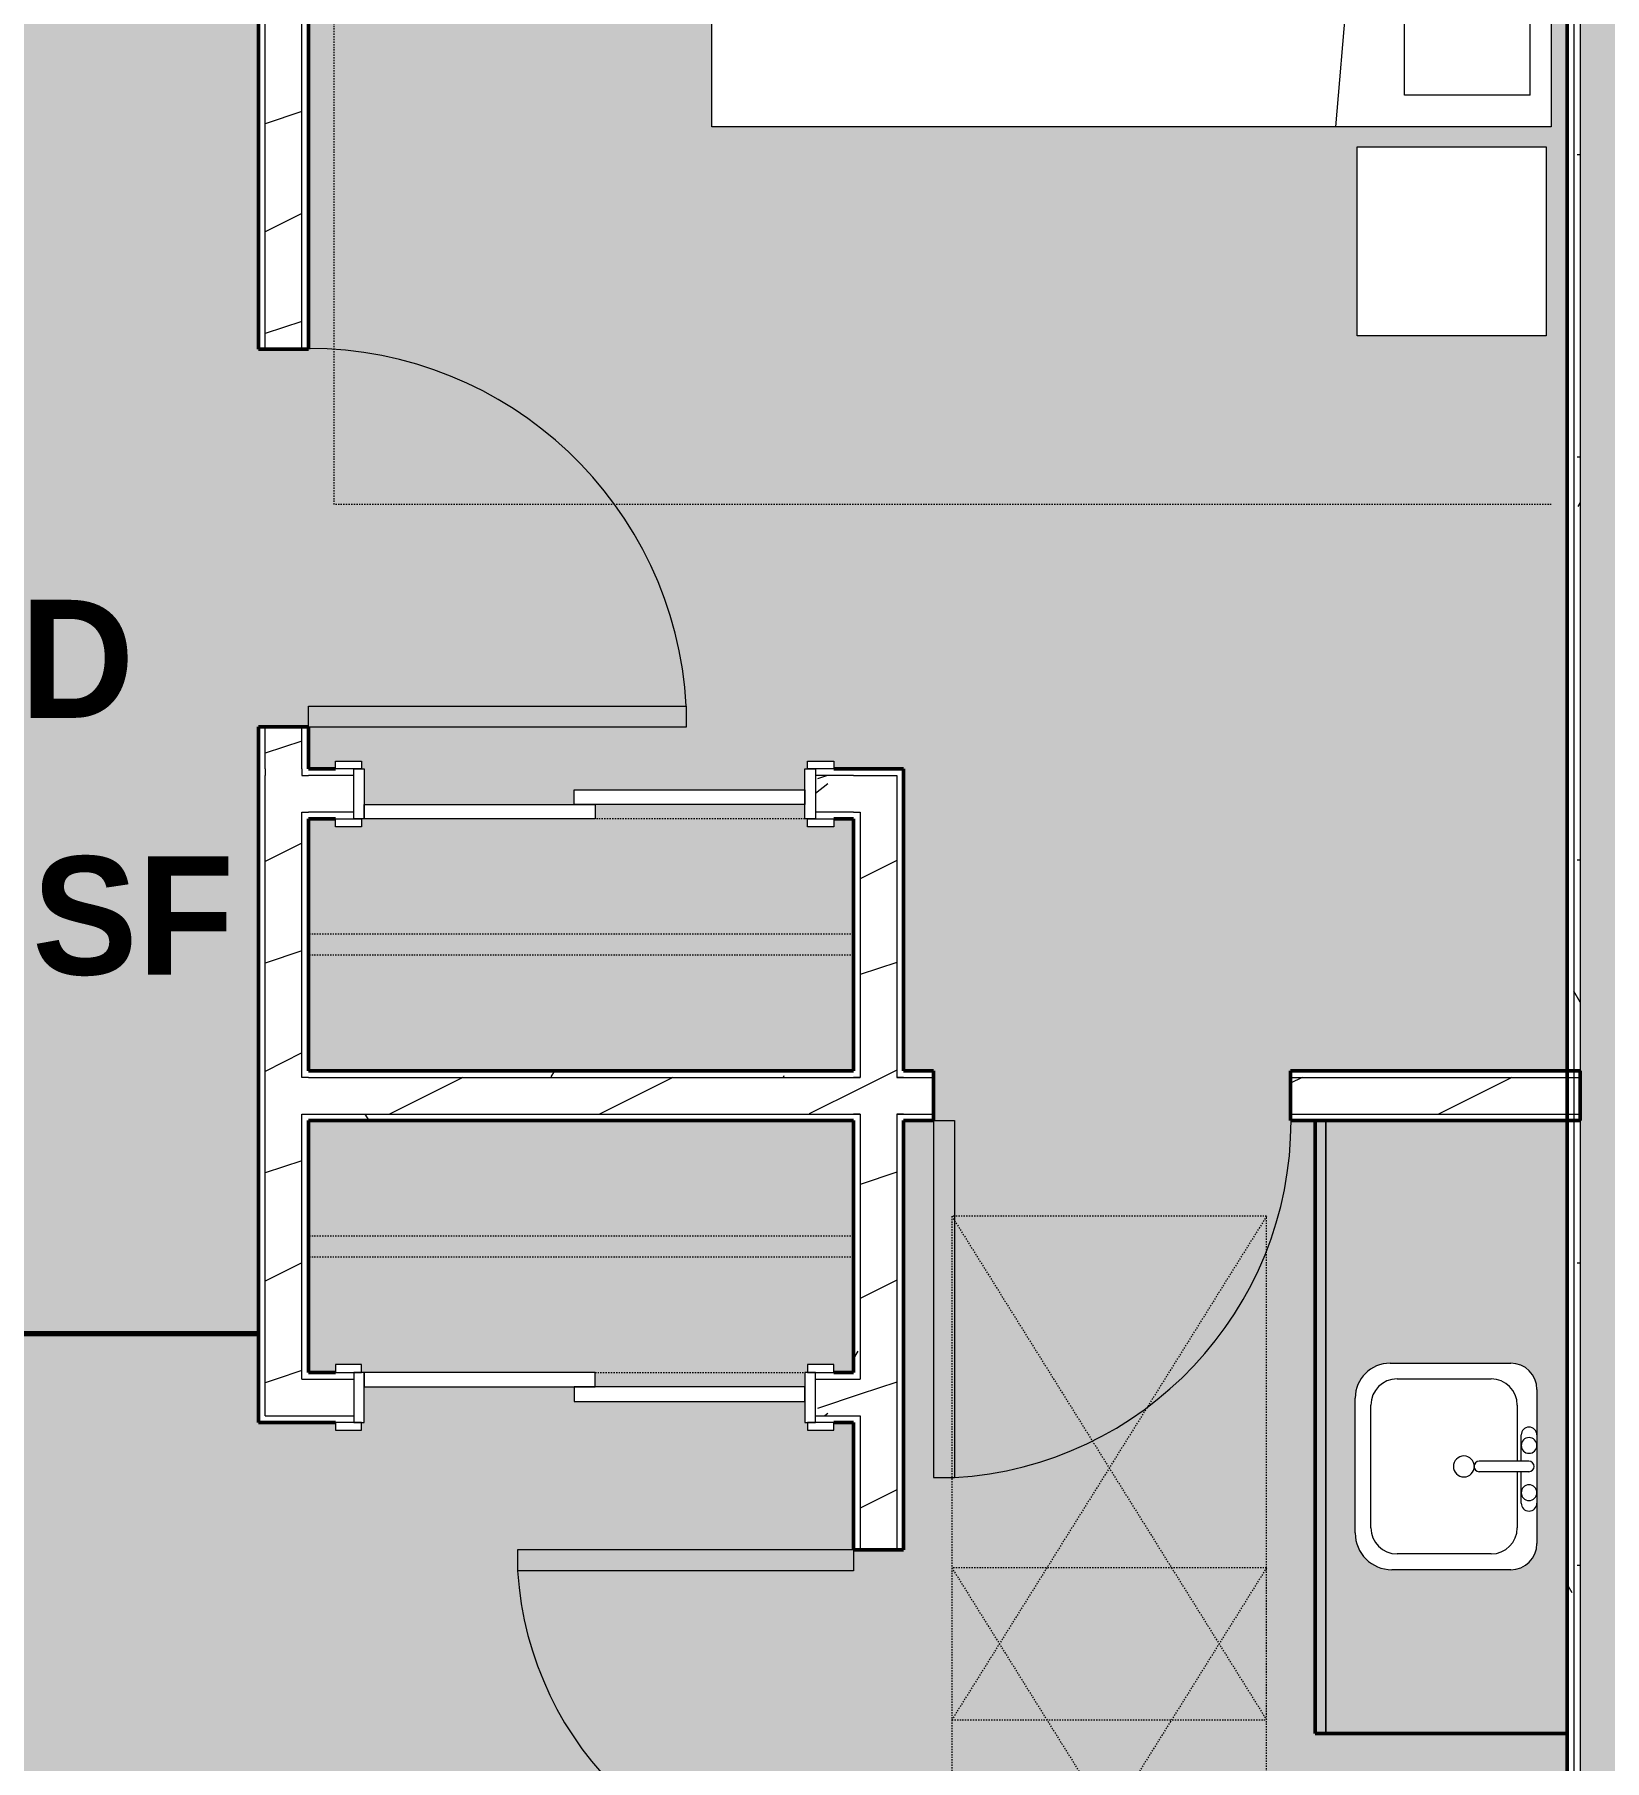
# Model space of a CAD drawing. Header units: inches. Extents: x -4294 to -464, y 9706 to 12475.
# Drawn here: x -3065.4 to -2915.8, y 10522.2 to 10686.7 of the extents above; entities that cross this region are included whole.
import ezdxf

# ---------------------------------------------------------------- set-up
doc = ezdxf.new("R2010")
doc.units = ezdxf.units.IN
doc.header["$MEASUREMENT"] = 0
doc.linetypes.add('Dash', pattern=[0.25, 0.125, -0.125])
for name, color, linetype, lineweight in [('0-1', 7, 'Continuous', 5), ('0-3', 90, 'Continuous', 13), ('A-AREA-2', 170, 'Continuous', 70), ('A-AREA-IDEN', 2, 'Continuous', 9), ('A-AREA-PATT-6', 41, 'Continuous', 9), ('A-DOOR-1', 7, 'Continuous', 9), ('A-DOOR-2', 130, 'Continuous', 20), ('A-DOOR-FRAM-1', 130, 'Continuous', 20), ('A-GENM-HDLN-1', 7, 'Dash', 9), ('A-WALL', 113, 'Continuous', 13), ('A-WALL-3', 250, 'Continuous', 50), ('A-WALL-4', 90, 'Continuous', 13), ('A-WALL-PATT-1', 7, 'Continuous', 9), ('A-WALL-PATT-2', 8, 'Continuous', 9), ('A-WALL-PATT-5', 111, 'Continuous', 9), ('I-FURN-2', 7, 'Continuous', 9), ('I-FURN-HDLN-1', 7, 'Dash', 9), ('I-WALL-2', 2, 'Continuous', 50), ('P-SANR-FIXT-1', 7, 'Continuous', 9), ('Q-CASE-1', 53, 'Continuous', 9), ('Q-CASE-2', 250, 'Continuous', 50), ('Q-CASE-3', 7, 'Continuous', 9), ('Q-CASE-HDLN-1', 7, 'Dash', 9)]:
    doc.layers.add(name, color=color, linetype=linetype, lineweight=lineweight)
doc.styles.add('Century Gothic_B', font='GOTHICB.TTF', dxfattribs={"height": 11.25})
pattern_1 = [(0, (0, 0), (38.4, 9.6), [1.584, -27.216, 1.584, -27.216, -153.6]), (0, (0, 0), (38.4, 9.6), [-57.6, 1.584, -56.016, 1.584, -27.216, -67.2]), (0, (0, 0), (38.4, 9.6), [-144, 1.584, -17.616, 1.584, -46.416]), (120, (14.4, 4.8), (-27.513844, 28.4553755), [1.584, -27.216, 1.584, -27.216, -153.6]), (120, (14.4, 4.8), (-27.513844, 28.4553755), [-57.6, 1.584, -56.016, 1.584, -27.216, -67.2]), (120, (14.4, 4.8), (-27.513844, 28.4553755), [-144, 1.584, -17.616, 1.584, -46.416]), (240, (19.2, 24), (-10.886156, -38.0553755), [1.584, -27.216, 1.584, -27.216, -153.6]), (240, (19.2, 24), (-10.886156, -38.0553755), [-57.6, 1.584, -56.016, 1.584, -27.216, -67.2]), (240, (19.2, 24), (-10.886156, -38.0553755), [-144, 1.584, -17.616, 1.584, -46.416])]
pattern_2 = [(216.87, (7.997, 19.992), (59.9755286, 39.9843071), [9.996, -89.964]), (206.565, (19.992, 13.994), (-19.991807, -19.992219), [22.352, -22.352]), (198.435, (19.992, 3.998), (-39.983821, -19.991955), [12.644, -50.576])]

# ---------------------------------------------------------------- blocks, each defined once
blk = doc.blocks.new('Single-Flush - 32_ x 84_-1372862-FLOOR PLAN - 1ST FLOOR')
at = {"layer": 'A-DOOR-1'}
blk.add_arc((16, 2.37), 32.07, 93.5759, 180, dxfattribs=at)
at = {"layer": 'A-DOOR-2'}
for p, q in [((14, 2.37), (14, 34.38)), ((16, 34.38), (14, 34.38)), ((16, 2.37), (16, 34.38)), ((16, 2.37), (14, 2.37))]:
    blk.add_line(p, q, dxfattribs=at)
blk = doc.blocks.new('Single-Flush - 36_ x 84_-1372839-FLOOR PLAN - 1ST FLOOR')
at = {"layer": 'A-DOOR-1'}
blk.add_arc((18, 2.37), 36.07, 93.1789, 180, dxfattribs=at)
at = {"layer": 'A-DOOR-2'}
for p, q in [((16, 2.37), (16, 38.39)), ((18, 38.39), (16, 38.39)), ((18, 2.37), (18, 38.39)), ((18, 2.37), (16, 2.37))]:
    blk.add_line(p, q, dxfattribs=at)
blk = doc.blocks.new('OD_CW_Closet - OD_CW_Closet-2132164-FLOOR PLAN - 1ST FLOOR')
at = {"layer": 'Q-CASE-HDLN-1'}
for p, q in [((2.61, 24), (0.74, 24)), ((0.74, 24), (0.74, 0)), ((25.36, 24), (5.36, 24)), ((52.67, 24), (50.11, 24)), ((52.67, 0), (52.67, 24)), ((0.74, 13), (52.67, 13)), ((0.74, 11), (52.67, 11)), ((0.74, 0), (52.67, 0))]:
    blk.add_line(p, q, dxfattribs=at)
blk = doc.blocks.new('FOLDING_SLIDING CLOSET - 42_ x 80_-1372841-FLOOR PLAN - 1ST FLOOR')
at = {"layer": 'A-DOOR-1'}
for p, q in [((-23.75, 3.25), (-21.25, 3.25)), ((-23.75, 2.5), (-23.75, 3.25)), ((-21.25, 2.5), (-23.75, 2.5)), ((-21.25, 3.25), (-21.25, 2.5)), ((21.25, 3.25), (23.75, 3.25)), ((21.25, 2.5), (21.25, 3.25)), ((23.75, 2.5), (21.25, 2.5)), ((23.75, 3.25), (23.75, 2.5)), ((-23.75, -2.25), (-21.25, -2.25)), ((-23.75, -3), (-23.75, -2.25)), ((-21.25, -3), (-23.75, -3)), ((-21.25, -2.25), (-21.25, -3)), ((21.25, -2.25), (23.75, -2.25)), ((21.25, -3), (21.25, -2.25)), ((23.75, -3), (21.25, -3)), ((23.75, -2.25), (23.75, -3))]:
    blk.add_line(p, q, dxfattribs=at)
at = {"layer": 'A-DOOR-2'}
for p, q in [((-1, 0.5), (21, 0.5)), ((-1, -0.88), (-1, 0.5)), ((21, 0.5), (21, -0.88)), ((-21, -0.88), (1, -0.88)), ((-21, -2.25), (-21, -0.88)), ((21, -0.88), (-1, -0.88)), ((1, -0.88), (1, -2.25)), ((1, -2.25), (-21, -2.25))]:
    blk.add_line(p, q, dxfattribs=at)
at = {"layer": 'A-DOOR-FRAM-1'}
for p, q in [((-22, 2.5), (-21, 2.5)), ((-22, -2.25), (-22, 2.5)), ((-21, 2.5), (-21, -2.25)), ((21, 2.5), (22, 2.5)), ((21, -2.25), (21, 2.5)), ((22, 2.5), (22, -2.25)), ((-21, -2.25), (-22, -2.25)), ((22, -2.25), (21, -2.25))]:
    blk.add_line(p, q, dxfattribs=at)
blk = doc.blocks.new('OD_CW_Closet - OD_CW_Closet-V54-FLOOR PLAN - 1ST FLOOR')
at = {"layer": 'Q-CASE-HDLN-1'}
for p, q in [((52.67, 24), (0.74, 24)), ((0.74, 24), (0.74, 0)), ((52.67, 0), (52.67, 24)), ((0.74, 13), (52.67, 13)), ((0.74, 11), (52.67, 11)), ((0.74, 0), (2.61, 0)), ((5.36, 0), (25.36, 0)), ((50.11, 0), (52.67, 0))]:
    blk.add_line(p, q, dxfattribs=at)
blk = doc.blocks.new('FOLDING_SLIDING CLOSET - 42_ x 80_-1372832-FLOOR PLAN - 1ST FLOOR')
at = {"layer": 'A-DOOR-1'}
for p, q in [((-21.25, 3), (-23.75, 3)), ((-23.75, 3), (-23.75, 2.25)), ((-23.75, 2.25), (-21.25, 2.25)), ((-21.25, 2.25), (-21.25, 3)), ((23.75, 3), (21.25, 3)), ((21.25, 3), (21.25, 2.25)), ((21.25, 2.25), (23.75, 2.25)), ((23.75, 2.25), (23.75, 3)), ((-21.25, -2.5), (-23.75, -2.5)), ((-23.75, -2.5), (-23.75, -3.25)), ((-23.75, -3.25), (-21.25, -3.25)), ((-21.25, -3.25), (-21.25, -2.5)), ((23.75, -2.5), (21.25, -2.5)), ((21.25, -2.5), (21.25, -3.25)), ((21.25, -3.25), (23.75, -3.25)), ((23.75, -3.25), (23.75, -2.5))]:
    blk.add_line(p, q, dxfattribs=at)
at = {"layer": 'A-DOOR-2'}
for p, q in [((1, 2.25), (-21, 2.25)), ((-21, 2.25), (-21, 0.87)), ((1, 0.87), (1, 2.25)), ((-21, 0.87), (1, 0.87)), ((21, 0.87), (-1, 0.87)), ((-1, 0.87), (-1, -0.5)), ((21, -0.5), (21, 0.87)), ((-1, -0.5), (21, -0.5))]:
    blk.add_line(p, q, dxfattribs=at)
at = {"layer": 'A-DOOR-FRAM-1'}
for p, q in [((-21, 2.25), (-22, 2.25)), ((-22, 2.25), (-22, -2.5)), ((-21, -2.5), (-21, 2.25)), ((21, 2.25), (21, -2.5)), ((22, 2.25), (21, 2.25)), ((22, -2.5), (22, 2.25)), ((-22, -2.5), (-21, -2.5)), ((21, -2.5), (22, -2.5))]:
    blk.add_line(p, q, dxfattribs=at)
blk = doc.blocks.new('Bed-Standard - King 78_ x 80_-V55-FLOOR PLAN - 1ST FLOOR')
at = {"layer": 'I-FURN-2'}
for p, q in [((-28.31, 41.8), (49.69, 41.8)), ((-28.31, -38.2), (-28.31, 41.8)), ((49.69, 41.8), (49.69, -38.2)), ((49.69, -24.2), (-28.31, -17.63)), ((-25.31, -24.2), (46.69, -24.2)), ((-25.31, -36.2), (-25.31, -24.2)), ((46.69, -36.2), (46.69, -24.2)), ((-25.31, -36.2), (46.69, -36.2)), ((49.69, -38.2), (-28.31, -38.2))]:
    blk.add_line(p, q, dxfattribs=at)
at = {"layer": 'I-FURN-HDLN-1'}
for p, q in [((-64.31, 77.8), (73.69, 77.8)), ((-64.31, -38.2), (-64.31, 77.8)), ((73.69, 77.8), (73.69, -38.2))]:
    blk.add_line(p, q, dxfattribs=at)
blk = doc.blocks.new('Table-Night Stand - 18_ x 18_ x 24_-1372838-FLOOR PLAN - 1ST FLOOR')
at = {"layer": 'I-FURN-2'}
for p, q in [((0.15, 0), (18.15, 0)), ((0.15, -18), (0.15, 0)), ((18.15, 0), (18.15, -18)), ((18.15, -18), (0.15, -18))]:
    blk.add_line(p, q, dxfattribs=at)
blk = doc.blocks.new('M_Sink Vanity-Square - 500 x 440mm-1372835-FLOOR PLAN - 1ST FLOOR')
at = {"layer": 'P-SANR-FIXT-1'}
for p, q in [((-5.72, 10.23), (7.14, 10.23)), ((-5.72, 10.23), (7.14, 10.23)), ((-5.22, 8.73), (6.46, 8.73)), ((-9.22, -4.59), (-9.22, 6.73)), ((-9.22, -4.59), (-9.22, 6.73)), ((10.46, 6.91), (10.46, -4.59)), ((10.46, 6.91), (10.46, -4.59)), ((-7.72, -2.72), (-7.72, 6.23)), ((8.96, 6.23), (8.96, -2.72)), ((0.12, -6.33), (0.12, -1.59)), ((1.12, -6.33), (1.12, -1.59)), ((0.12, -5.22), (-5.22, -5.22)), ((-2.88, -5.59), (0.12, -5.59)), ((6.46, -5.22), (1.12, -5.22)), ((1.12, -5.59), (3.62, -5.59)), ((7.96, -7.09), (-6.72, -7.09)), ((7.96, -7.09), (-6.72, -7.09)), ((3.62, -7.09), (-2.88, -7.09))]:
    blk.add_line(p, q, dxfattribs=at)
for centre, radius, start, end in [((-5.72, 6.73), 3.5, 90, 180), ((-5.72, 6.73), 3.5, 90, 180), ((7.14, 6.91), 3.32, 0, 90), ((7.14, 6.91), 3.32, 360, 90), ((-5.22, 6.23), 2.5, 90, 180), ((6.46, 6.23), 2.5, 360, 90), ((0.62, -0.13), 1, 360, 180), ((0.62, -0.13), 1, 180, 0), ((0.62, -1.59), 0.5, 360, 180), ((-5.22, -2.72), 2.5, 180, 270), ((6.46, -2.72), 2.5, 270, 360), ((-6.72, -4.59), 2.5, 180, 270), ((-6.72, -4.59), 2.5, 180, 270), ((7.96, -4.59), 2.5, 270, 0), ((7.96, -4.59), 2.5, 270, 0), ((-2.88, -6.34), 0.75, 90, 270), ((-1.88, -6.34), 0.75, 360, 180), ((-1.88, -6.34), 0.75, 180, 0), ((0.62, -6.33), 0.5, 180, 0), ((2.62, -6.34), 0.75, 0, 180), ((2.62, -6.34), 0.75, 180, 0), ((3.62, -6.34), 0.75, 270, 90)]:
    blk.add_arc(centre, radius, start, end, dxfattribs=at)
blk = doc.blocks.new('OD_CW_Base Cabinet - OD_CW_Base Cabinet-V81-FLOOR PLAN - 1ST FLOOR')
at = {"layer": 'Q-CASE-1'}
h = blk.add_hatch(color=256, dxfattribs=at)
h.paths.add_polyline_path([(59.14, 17.28), (59.14, 24), (0.74, 24), (0.74, 1), (59.14, 1)], flags=0)
h.paths.add_polyline_path([(43.53, 7.3), (43.41, 6.4), (43.06, 5.55), (42.51, 4.83), (41.78, 4.27), (40.94, 3.92), (40.03, 3.8), (27.17, 3.8), (26.31, 3.92), (25.51, 4.25), (24.82, 4.77), (24.29, 5.46), (23.96, 6.26), (23.85, 7.12), (23.85, 18.63), (23.93, 19.27), (24.18, 19.88), (24.58, 20.39), (25.1, 20.79), (25.7, 21.04), (26.35, 21.13), (41.03, 21.13), (41.68, 21.04), (42.28, 20.79), (42.8, 20.39), (43.2, 19.88), (43.45, 19.27), (43.53, 18.63)], flags=0)
blk.add_hatch(color=256, dxfattribs=at).paths.add_polyline_path([(59.14, 0), (59.14, 1), (0.74, 1), (0.74, 0), (47.37, 0)], flags=0)
at = {"layer": 'Q-CASE-2'}
for p, q in [((59.14, 0), (59.14, 24)), ((0.74, 0), (59.14, 0))]:
    blk.add_line(p, q, dxfattribs=at)
at = {"layer": 'Q-CASE-3'}
for p, q in [((59.14, 24), (59.14, 1)), ((0.74, 1), (59.14, 1)), ((59.14, 1), (0.74, 1)), ((59.14, 0), (0.74, 0)), ((59.14, 1), (59.14, 0))]:
    blk.add_line(p, q, dxfattribs=at)
blk = doc.blocks.new('ADA Clearances - 30_x48_-V73-FLOOR PLAN - 1ST FLOOR')
at = {"layer": 'A-GENM-HDLN-1'}
for p, q in [((15, -24), (-15, 24)), ((-15, -24), (15, 24)), ((15, 24), (-15, 24)), ((-15, 24), (-15, 14.12)), ((15, -24), (15, 24)), ((-15, 5.48), (-15, -24)), ((-15, -24), (15, -24))]:
    blk.add_line(p, q, dxfattribs=at)
blk = doc.blocks.new('ADA Clearances - 30_x48_-V32-FLOOR PLAN - 1ST FLOOR')
at = {"layer": 'A-GENM-HDLN-1'}
for p, q in [((15, -24), (-15, 24)), ((-15, -24), (15, 24)), ((15, 24), (-15, 24)), ((-15, 24), (-15, -24)), ((15, -24), (15, 24)), ((-15, -24), (15, -24))]:
    blk.add_line(p, q, dxfattribs=at)
blk = doc.blocks.new('Single-Flush - 34_ x 84_-1372840-FLOOR PLAN - 1ST FLOOR')
at = {"layer": 'A-DOOR-1'}
blk.add_arc((17, 2.37), 34.07, 93.3657, 180, dxfattribs=at)
at = {"layer": 'A-DOOR-2'}
for p, q in [((15, 2.37), (15, 36.38)), ((17, 36.38), (15, 36.38)), ((17, 2.37), (17, 36.38)), ((17, 2.37), (15, 2.37))]:
    blk.add_line(p, q, dxfattribs=at)
blk = doc.blocks.new('CTR - 1st Phase - Unit Layouts_rvt-1-FLOOR PLAN - 1ST FLOOR')
at = {"layer": 'A-WALL-PATT-1'}
h = blk.add_hatch(dxfattribs=at)
h.set_pattern_fill('FP_3', color=256, style=0, pattern_type=2)
h.set_pattern_definition(pattern_1)
h.paths.add_polyline_path([(-3043.4, 10616.69), (-3043.4, 10620.69), (-3044.02, 10620.69), (-3044.02, 10616.69)], flags=0)
h.paths.add_polyline_path([(-3044.02, 10656.69), (-3043.4, 10656.69), (-3043.4, 10812.89), (-3044.02, 10812.89), (-3044.02, 10702.63)], flags=0)
h = blk.add_hatch(dxfattribs=at)
h.set_pattern_fill('FP_3', color=256, style=0, pattern_type=2)
h.set_pattern_definition(pattern_1)
h.paths.add_polyline_path([(-3039.27, 10616.69), (-3039.27, 10620.69), (-3039.9, 10620.69), (-3039.9, 10616.69)], flags=0)
h.paths.add_polyline_path([(-3039.9, 10656.69), (-3039.27, 10656.69), (-3039.27, 10812.89), (-3039.9, 10812.89), (-3039.9, 10702.63)], flags=0)
h = blk.add_hatch(dxfattribs=at)
h.set_pattern_fill('FP_3', color=256, style=0, pattern_type=2)
h.set_pattern_definition(pattern_1)
h.paths.add_polyline_path([(-2982.58, 10455.44), (-2982.58, 10510.29), (-2983.21, 10510.29), (-2983.21, 10455.44), (-2982.6, 10455.44)], flags=0)
h.paths.add_polyline_path([(-2983.21, 10542.29), (-2982.58, 10542.29), (-2982.58, 10583.81), (-2983.21, 10583.81), (-2983.21, 10555.06)], flags=0)
h.paths.add_polyline_path([(-2983.21, 10587.31), (-2982.58, 10587.31), (-2982.58, 10616.69), (-2983.21, 10616.69), (-2983.21, 10598.84)], flags=0)
h = blk.add_hatch(dxfattribs=at)
h.set_pattern_fill('FP_3', color=256, style=0, pattern_type=2)
h.set_pattern_definition(pattern_1)
h.paths.add_polyline_path([(-2986.75, 10455.44), (-2986.71, 10455.44), (-2986.71, 10485.54), (-2987.33, 10485.54), (-2987.33, 10455.44)], flags=0)
h.paths.add_polyline_path([(-2986.71, 10489.04), (-2986.71, 10510.29), (-2987.33, 10510.29), (-2987.33, 10489.04)], flags=0)
h.paths.add_polyline_path([(-2987.33, 10542.29), (-2986.71, 10542.29), (-2986.71, 10555.06), (-2987.33, 10555.06), (-2987.33, 10554.44)], flags=0)
h.paths.add_polyline_path([(-2986.71, 10558.56), (-2986.71, 10583.81), (-2987.33, 10583.81), (-2987.33, 10558.56)], flags=0)
h.paths.add_polyline_path([(-2986.71, 10587.31), (-2986.71, 10612.56), (-2987.33, 10612.56), (-2987.33, 10587.31)], flags=0)
h = blk.add_hatch(dxfattribs=at)
h.set_pattern_fill('FP_3', color=256, style=0, pattern_type=2)
h.set_pattern_definition(pattern_1)
h.paths.add_polyline_path([(-3008.74, 10587.31), (-2987.33, 10587.31), (-2987.33, 10587.94), (-3039.27, 10587.94), (-3039.27, 10587.31), (-3011.96, 10587.31)], flags=0)
h.paths.add_polyline_path([(-2919.32, 10587.31), (-2919.32, 10587.94), (-2945.7, 10587.94), (-2945.7, 10587.31), (-2942.32, 10587.31)], flags=0)
h.paths.add_polyline_path([(-2979.7, 10587.31), (-2979.7, 10587.94), (-2982.58, 10587.94), (-2982.58, 10587.31), (-2981.18, 10587.31)], flags=0)
h = blk.add_hatch(dxfattribs=at)
h.set_pattern_fill('FP_3', color=256, style=0, pattern_type=2)
h.set_pattern_definition(pattern_1)
h.paths.add_polyline_path([(-2945.7, 10583.19), (-2919.32, 10583.19), (-2919.32, 10583.81), (-2945.7, 10583.81)], flags=0)
h.paths.add_polyline_path([(-2987.33, 10583.19), (-2987.33, 10583.81), (-3039.27, 10583.81), (-3039.27, 10583.19), (-3008.74, 10583.19)], flags=0)
h.paths.add_polyline_path([(-2982.58, 10583.19), (-2979.7, 10583.19), (-2979.7, 10583.81), (-2982.58, 10583.81)], flags=0)
at = {"layer": 'A-WALL-PATT-2'}
h = blk.add_hatch(dxfattribs=at)
h.set_pattern_fill('FP_7', color=256, style=0, pattern_type=2)
h.set_pattern_definition(pattern_2)
h.paths.add_polyline_path([(-3039.9, 10616.06), (-3039.9, 10620.69), (-3043.4, 10620.69), (-3043.4, 10616.06), (-3039.99, 10616.06)], flags=0)
h.paths.add_polyline_path([(-3043.4, 10656.69), (-3039.9, 10656.69), (-3039.9, 10812.89), (-3043.4, 10812.89), (-3043.4, 10702.63)], flags=0)
h = blk.add_hatch(dxfattribs=at)
h.set_pattern_fill('FP_7', color=256, style=0, pattern_type=2)
h.set_pattern_definition(pattern_2)
h.paths.add_polyline_path([(-3039.91, 10558.56), (-3039.9, 10558.56), (-3039.9, 10616.06), (-3043.4, 10616.06), (-3043.4, 10558.56)], flags=0)
h = blk.add_hatch(dxfattribs=at)
h.set_pattern_fill('FP_7', color=256, style=0, pattern_type=2)
h.set_pattern_definition(pattern_2)
h.paths.add_polyline_path([(-3039.27, 10612.56), (-3034.96, 10612.56), (-3034.96, 10616.06), (-3039.9, 10616.06), (-3039.9, 10612.56)], flags=0)
h.paths.add_polyline_path([(-2986.71, 10612.56), (-2986.71, 10616.06), (-2990.96, 10616.06), (-2990.96, 10612.56), (-2987.33, 10612.56)], flags=0)
h = blk.add_hatch(dxfattribs=at)
h.set_pattern_fill('FP_7', color=256, style=0, pattern_type=2)
h.set_pattern_definition(pattern_2)
h.paths.add_polyline_path([(-2986.71, 10454.19), (-2983.21, 10454.19), (-2983.21, 10510.29), (-2986.71, 10510.29), (-2986.71, 10463.19)], flags=0)
h.paths.add_polyline_path([(-2983.21, 10542.29), (-2983.21, 10616.06), (-2986.71, 10616.06), (-2986.71, 10542.29)], flags=0)
h = blk.add_hatch(dxfattribs=at)
h.set_pattern_fill('FP_7', color=256, style=0, pattern_type=2)
h.set_pattern_definition(pattern_2)
h.paths.add_polyline_path([(-3039.9, 10583.81), (-2986.71, 10583.82), (-2986.71, 10587.31), (-3039.9, 10587.31)], flags=0)
h.paths.add_polyline_path([(-2919.32, 10583.81), (-2919.32, 10587.31), (-2945.7, 10587.31), (-2945.7, 10583.81), (-2942.32, 10583.81)], flags=0)
h.paths.add_polyline_path([(-2981.18, 10583.81), (-2979.7, 10583.81), (-2979.7, 10587.31), (-2983.21, 10587.31), (-2983.21, 10583.81), (-2982.49, 10583.81)], flags=0)
h = blk.add_hatch(dxfattribs=at)
h.set_pattern_fill('FP_7', color=256, style=0, pattern_type=2)
h.set_pattern_definition(pattern_2)
h.paths.add_polyline_path([(-3039.9, 10555.06), (-3034.96, 10555.06), (-3034.96, 10558.56), (-3043.4, 10558.56), (-3043.4, 10555.06)], flags=0)
h.paths.add_polyline_path([(-2990.96, 10555.06), (-2986.71, 10555.06), (-2986.71, 10558.56), (-2990.96, 10558.56)], flags=0)
at = {"layer": 'A-AREA-2'}
blk.add_line((-3091.65, 10562.91), (-3044.02, 10562.91), dxfattribs=at)
at = {"layer": 'A-WALL-3'}
for p, q in [((-3044.02, 10812.89), (-3044.02, 10656.69)), ((-3039.27, 10656.69), (-3039.27, 10812.89)), ((-3044.02, 10656.69), (-3039.27, 10656.69)), ((-3044.02, 10620.69), (-3044.02, 10616.69)), ((-3039.27, 10620.69), (-3044.02, 10620.69)), ((-3039.27, 10616.69), (-3039.27, 10620.69)), ((-3044.02, 10616.69), (-3044.02, 10559.19)), ((-3036.71, 10616.69), (-3039.27, 10616.69)), ((-2987.33, 10616.69), (-2989.21, 10616.69)), ((-2983.21, 10616.69), (-2987.33, 10616.69)), ((-2982.58, 10616.69), (-2983.21, 10616.69)), ((-2982.58, 10587.94), (-2982.58, 10616.69)), ((-3039.27, 10587.94), (-3039.27, 10611.94)), ((-3039.27, 10611.94), (-3036.71, 10611.94)), ((-2989.21, 10611.94), (-2987.33, 10611.94)), ((-2987.33, 10611.94), (-2987.33, 10587.94)), ((-2987.33, 10587.94), (-3039.27, 10587.94)), ((-2979.7, 10587.94), (-2982.58, 10587.94)), ((-2979.7, 10583.19), (-2979.7, 10587.94)), ((-2918.07, 10587.94), (-2945.7, 10587.94)), ((-2945.7, 10587.94), (-2945.7, 10583.19)), ((-2918.07, 10583.19), (-2918.07, 10587.94)), ((-3039.27, 10559.19), (-3039.27, 10583.19)), ((-3039.27, 10583.19), (-2987.33, 10583.19)), ((-2987.33, 10583.19), (-2987.33, 10559.19)), ((-2982.58, 10542.29), (-2982.58, 10583.19)), ((-2982.58, 10583.19), (-2979.7, 10583.19)), ((-2945.7, 10583.19), (-2918.07, 10583.19)), ((-3044.02, 10559.19), (-3044.02, 10555.06)), ((-3036.71, 10559.19), (-3039.27, 10559.19)), ((-2987.33, 10559.19), (-2989.21, 10559.19)), ((-3044.02, 10555.06), (-3044.02, 10554.44)), ((-3044.02, 10554.44), (-3036.71, 10554.44)), ((-2989.21, 10554.44), (-2987.33, 10554.44)), ((-2987.33, 10554.44), (-2987.33, 10542.29)), ((-2987.33, 10542.29), (-2982.58, 10542.29))]:
    blk.add_line(p, q, dxfattribs=at)
at = {"layer": 'A-WALL-4'}
for p, q in [((-3043.4, 10656.69), (-3043.4, 10812.89)), ((-3039.9, 10656.69), (-3039.9, 10812.89)), ((-3043.4, 10616.69), (-3043.4, 10620.69)), ((-3039.9, 10616.69), (-3039.9, 10620.69)), ((-3043.4, 10616.69), (-3043.4, 10616.06)), ((-3039.9, 10616.69), (-3039.9, 10616.06)), ((-3043.4, 10559.19), (-3043.4, 10616.06)), ((-3039.9, 10616.06), (-3039.27, 10616.06)), ((-3034.96, 10616.06), (-3039.27, 10616.06)), ((-2987.33, 10616.06), (-2990.96, 10616.06)), ((-2987.33, 10616.06), (-2986.71, 10616.06)), ((-2986.71, 10616.06), (-2983.21, 10616.06)), ((-2983.21, 10616.06), (-2983.21, 10587.31)), ((-3039.9, 10587.31), (-3039.9, 10612.56)), ((-3039.9, 10612.56), (-3039.27, 10612.56)), ((-3034.96, 10612.56), (-3039.27, 10612.56)), ((-2987.33, 10612.56), (-2990.96, 10612.56)), ((-2987.33, 10612.56), (-2986.71, 10612.56)), ((-2986.71, 10612.56), (-2986.71, 10587.31)), ((-3039.27, 10587.31), (-3039.9, 10587.31)), ((-3039.27, 10587.31), (-2987.33, 10587.31)), ((-2987.33, 10587.31), (-2986.71, 10587.31)), ((-2986.71, 10587.31), (-2987.33, 10587.31)), ((-2983.21, 10587.31), (-2982.58, 10587.31)), ((-2982.58, 10587.31), (-2983.21, 10587.31)), ((-2982.58, 10587.31), (-2979.7, 10587.31)), ((-2945.7, 10587.31), (-2918.07, 10587.31)), ((-3039.9, 10559.19), (-3039.9, 10583.81)), ((-3039.9, 10583.81), (-3039.27, 10583.81)), ((-3039.27, 10583.81), (-2987.33, 10583.81)), ((-2986.71, 10583.81), (-2987.33, 10583.81)), ((-2987.33, 10583.81), (-2986.71, 10583.81)), ((-2986.71, 10583.81), (-2986.71, 10558.56)), ((-2983.21, 10583.81), (-2983.21, 10542.29)), ((-2982.58, 10583.81), (-2983.21, 10583.81)), ((-2983.21, 10583.81), (-2982.58, 10583.81)), ((-2982.58, 10583.81), (-2979.7, 10583.81)), ((-2945.7, 10583.81), (-2918.07, 10583.81)), ((-3043.4, 10558.56), (-3043.4, 10559.19)), ((-3043.4, 10555.06), (-3043.4, 10558.56)), ((-3039.9, 10558.56), (-3039.9, 10559.19)), ((-3039.9, 10558.56), (-3034.96, 10558.56)), ((-2990.96, 10558.56), (-2987.33, 10558.56)), ((-2987.33, 10558.56), (-2986.71, 10558.56)), ((-3043.4, 10555.06), (-3034.96, 10555.06)), ((-2990.96, 10555.06), (-2987.33, 10555.06)), ((-2987.33, 10555.06), (-2986.71, 10555.06)), ((-2986.71, 10555.06), (-2986.71, 10542.29))]:
    blk.add_line(p, q, dxfattribs=at)
at = {"layer": '0-3'}
for name, p, rotation in [('Bed-Standard - King 78_ x 80_-V55-FLOOR PLAN - 1ST FLOOR', (-2959.03, 10706.19), 90.0000000000299), ('Table-Night Stand - 18_ x 18_ x 24_-1372838-FLOOR PLAN - 1ST FLOOR', (-2939.32, 10657.8), 90.0000000000299), ('Single-Flush - 36_ x 84_-1372839-FLOOR PLAN - 1ST FLOOR', (-3041.65, 10638.69), 270.0000000000024), ('OD_CW_Closet - OD_CW_Closet-V54-FLOOR PLAN - 1ST FLOOR', (-2986.6, 10611.94), 180), ('OD_CW_Closet - OD_CW_Closet-2132164-FLOOR PLAN - 1ST FLOOR', (-2986.6, 10583.19), 180), ('Single-Flush - 34_ x 84_-1372840-FLOOR PLAN - 1ST FLOOR', (-2962.7, 10585.56), 180), ('OD_CW_Base Cabinet - OD_CW_Base Cabinet-V81-FLOOR PLAN - 1ST FLOOR', (-2943.32, 10583.93), 269.9999999999665), ('ADA Clearances - 30_x48_-V32-FLOOR PLAN - 1ST FLOOR', (-2962.96, 10550.09), 180), ('M_Sink Vanity-Square - 500 x 440mm-1372835-FLOOR PLAN - 1ST FLOOR', (-2929.29, 10549.62), 89.99999999996776), ('Single-Flush - 32_ x 84_-1372862-FLOOR PLAN - 1ST FLOOR', (-2984.96, 10526.29), 89.99999999999994), ('ADA Clearances - 30_x48_-V73-FLOOR PLAN - 1ST FLOOR', (-2962.96, 10516.59), 180)]:
    blk.add_blockref(name, p, dxfattribs=dict(at, rotation=rotation))
for name, p in [('FOLDING_SLIDING CLOSET - 42_ x 80_-1372841-FLOOR PLAN - 1ST FLOOR', (-3012.96, 10614.19)), ('FOLDING_SLIDING CLOSET - 42_ x 80_-1372832-FLOOR PLAN - 1ST FLOOR', (-3012.96, 10556.94))]:
    blk.add_blockref(name, p, dxfattribs=at)

msp = doc.modelspace()

# ---------------------------------------------------------------- hatches: boundary and pattern name
at = {"layer": 'A-AREA-PATT-6'}
h = msp.add_hatch(color=256, dxfattribs=at)
h.paths.add_polyline_path([(-3027.9237, 10476.3894), (-3029.6737, 10476.3894), (-3029.6737, 10512.3894), (-3027.9237, 10512.3894), (-3027.9237, 10485.825)], flags=0)
h.paths.add_polyline_path([(-2926.0481, 10455.4394), (-2919.3237, 10455.4394), (-2919.3237, 10486.0394), (-2921.4596, 10486.0394), (-2921.4596, 10490.7894), (-2919.3237, 10490.7894), (-2919.3237, 10496.8132), (-2927.05, 10496.8132), (-2928.0144, 10496.9401), (-2928.9131, 10497.3124), (-2929.6848, 10497.9046), (-2930.277, 10498.6763), (-2930.6492, 10499.575), (-2930.7762, 10500.6157), (-2930.7762, 10501.9277), (-2933.8, 10501.58), (-2934.8, 10500.3883), (-2935.8, 10499.8215), (-2937.3095, 10499.4637), (-2937.8038, 10499.3766), (-2938.8, 10499.2894), (-2940.7923, 10499.4637), (-2942.8, 10500.0016), (-2944.8, 10500.7296), (-2946.8, 10501.6622), (-2948.8, 10503.0496), (-2949.8, 10504.0496), (-2950.3, 10504.9157), (-2950.8, 10506.2894), (-2950.8, 10507.2894), (-2950.3, 10508.6631), (-2949.8, 10509.5292), (-2948.8, 10510.5292), (-2946.6237, 10511.9988), (-2944.2096, 10513.0641), (-2942.8, 10513.5771), (-2940.7923, 10514.1151), (-2938.8, 10514.2894), (-2937.3095, 10514.1151), (-2936.8, 10514.0252), (-2935.8, 10513.7573), (-2934.8, 10513.1905), (-2933.8, 10511.9988), (-2930.7762, 10511.6511), (-2930.7762, 10513.0394), (-2930.6492, 10514.0038), (-2930.277, 10514.9025), (-2929.5191, 10515.8014), (-2928.9131, 10516.2664), (-2928.0144, 10516.6386), (-2927.05, 10516.7656), (-2919.3237, 10516.7656), (-2919.3237, 10524.7894), (-2943.3237, 10524.7894), (-2943.3237, 10583.1894), (-2945.6987, 10583.1894), (-2945.6987, 10587.9394), (-2919.3237, 10587.9394), (-2919.3237, 10812.8644), (-2981.9262, 10812.8644), (-2981.9262, 10780.5894), (-2987.9737, 10780.5894), (-2987.9737, 10785.3394), (-2986.6762, 10785.3394), (-2986.6762, 10812.8644), (-3039.2705, 10812.8644), (-3039.2705, 10656.6894), (-3044.0205, 10656.6894), (-3044.0205, 10812.8644), (-3201.3237, 10812.8644), (-3201.3237, 10726.6113), (-3185.1987, 10726.6113), (-3185.1987, 10708.6113), (-3189.1987, 10708.6113), (-3189.1987, 10672.6113), (-3185.1987, 10672.6113), (-3185.1987, 10654.6113), (-3201.3237, 10654.6113), (-3201.3237, 10562.9144), (-3190.627, 10562.9144), (-3190.627, 10573.3622), (-3174.127, 10573.3622), (-3174.127, 10562.9144), (-3162.627, 10562.9144), (-3162.627, 10573.3622), (-3146.127, 10573.3622), (-3146.127, 10562.9144), (-3134.627, 10562.9144), (-3134.627, 10573.3622), (-3118.127, 10573.3622), (-3118.127, 10562.9144), (-3091.6455, 10562.9144), (-3091.6455, 10526.9144), (-3104.1987, 10526.9144), (-3104.1987, 10524.6302), (-3104.3956, 10524.4333), (-3105.2917, 10524.4333), (-3105.2917, 10524.1833), (-3109.0563, 10524.1833), (-3109.0563, 10523.9333), (-3110.9577, 10523.9333), (-3110.9577, 10524.1833), (-3120.3488, 10524.1833), (-3120.3488, 10523.9333), (-3120.9393, 10523.9333), (-3120.9393, 10524.1833), (-3121.5299, 10524.1833), (-3121.5299, 10523.9333), (-3122.1204, 10523.9333), (-3122.1204, 10524.1833), (-3122.711, 10524.1833), (-3122.711, 10523.9333), (-3123.3015, 10523.9333), (-3123.3015, 10524.1833), (-3123.8921, 10524.1833), (-3123.8921, 10523.9333), (-3124.4826, 10523.9333), (-3124.4826, 10524.1833), (-3127.1058, 10524.1833), (-3127.1269, 10524.4333), (-3128.0551, 10524.4554), (-3128.1411, 10524.491), (-3128.1987, 10524.6302), (-3128.1987, 10526.9144), (-3201.3237, 10526.9144), (-3201.3237, 10478.9144), (-3127.8737, 10478.9144), (-3127.8737, 10487.2644), (-3092.1237, 10487.2644), (-3092.1237, 10476.3894), (-3063.9237, 10476.3894), (-3063.8703, 10474.4519), (-3063.2987, 10474.4519), (-3063.2987, 10473.3894), (-3028.5487, 10473.3894), (-3028.5487, 10474.4519), (-3027.9237, 10474.4519), (-3027.9237, 10476.3894), (-3023.0415, 10476.3894), (-3023.0415, 10489.6644), (-3017.7915, 10489.6644), (-3017.7915, 10484.9144), (-3018.2915, 10484.9144), (-3018.2915, 10455.4394), (-2987.3346, 10455.4394), (-2987.389, 10484.9144), (-2987.7915, 10484.9144), (-2987.7915, 10489.6644), (-2987.3346, 10489.6644), (-2987.3346, 10510.2894), (-2982.5846, 10510.2894), (-2982.5846, 10455.4394), (-2946.5846, 10455.4394), (-2946.5846, 10490.7894), (-2941.4596, 10490.7894), (-2941.4596, 10486.0394), (-2941.8346, 10486.0394), (-2941.8346, 10455.4394), (-2931.4455, 10455.4394)], flags=0)
h.paths.add_polyline_path([(-3118.9992, 10455.4394), (-3092.1237, 10455.4394), (-3092.1237, 10457.2644), (-3127.8737, 10457.2644), (-3127.8737, 10455.4394)], flags=0)
h.paths.add_polyline_path([(-3005.107, 10456.6893), (-3014.0737, 10456.6893), (-3014.0737, 10482.6893), (-2989.0737, 10482.6893), (-2989.0737, 10456.6893)], flags=0)
h.paths.add_polyline_path([(-2987.3346, 10542.2894), (-2987.3346, 10554.4394), (-2989.2096, 10554.4394), (-2989.2096, 10553.6894), (-2991.7096, 10553.6894), (-2991.7096, 10554.4394), (-2991.9596, 10554.4394), (-2991.9596, 10556.4394), (-3013.9596, 10556.4394), (-3013.9596, 10557.8144), (-3033.9596, 10557.8144), (-3033.9596, 10554.4394), (-3034.2096, 10554.4394), (-3034.2096, 10553.6894), (-3036.7096, 10553.6894), (-3036.7096, 10554.4394), (-3044.0205, 10554.4394), (-3044.0205, 10620.6894), (-3039.2705, 10620.6894), (-3039.2705, 10616.6894), (-3036.7096, 10616.6894), (-3036.7096, 10617.4394), (-3034.2096, 10617.4394), (-3034.2096, 10616.6894), (-3033.9596, 10616.6894), (-3033.9596, 10613.3144), (-3013.9596, 10613.3144), (-3013.9596, 10614.6894), (-2991.9596, 10614.6894), (-2991.9596, 10616.6894), (-2991.7096, 10616.6894), (-2991.7096, 10617.4394), (-2989.2096, 10617.4394), (-2989.2096, 10616.6894), (-2982.5846, 10616.6894), (-2982.5846, 10587.9394), (-2979.6987, 10587.9394), (-2979.6987, 10583.1894), (-2982.5846, 10583.1894), (-2982.5846, 10542.2894), (-2986.7096, 10542.2894)], flags=0)
h.paths.add_polyline_path([(-2994.2524, 10557.8144), (-2991.9596, 10557.8144), (-2991.9596, 10559.1894), (-2991.7096, 10559.1894), (-2991.7096, 10559.9394), (-2989.2096, 10559.9394), (-2989.2096, 10559.1894), (-2987.3346, 10559.1894), (-2987.3346, 10583.1894), (-3039.2705, 10583.1894), (-3039.2705, 10559.1894), (-3036.7096, 10559.1894), (-3036.7096, 10559.9394), (-3034.2096, 10559.9394), (-3034.2096, 10559.1894), (-3011.9596, 10559.1894), (-3011.9596, 10557.8144), (-2995.9912, 10557.8144)], flags=0)
h.paths.add_polyline_path([(-3011.9596, 10587.9394), (-2987.3346, 10587.9394), (-2987.3346, 10611.9394), (-2989.2096, 10611.9394), (-2989.2096, 10611.1894), (-2991.7096, 10611.1894), (-2991.7096, 10611.9394), (-2991.9596, 10611.9394), (-2991.9596, 10613.3144), (-3011.9596, 10613.3144), (-3011.9596, 10611.9394), (-3034.2096, 10611.9394), (-3034.2096, 10611.1894), (-3036.7096, 10611.1894), (-3036.7096, 10611.9394), (-3039.2705, 10611.9394), (-3039.2705, 10587.9394), (-3013.9596, 10587.9394)], flags=0)
h.paths.add_polyline_path([(-3188.2487, 10607.1216), (-3188.2487, 10642.1216), (-3182.2487, 10642.1216), (-3182.2487, 10643.1216), (-3146.2487, 10643.1216), (-3146.2487, 10642.1216), (-3140.2487, 10642.1216), (-3140.2487, 10607.1216), (-3177.2221, 10607.1216)], flags=0)
h.paths.add_polyline_path([(-3135.9237, 10652.1216), (-3135.9237, 10658.1216), (-3136.9237, 10658.1216), (-3136.9237, 10730.1216), (-3135.9237, 10730.1216), (-3135.9237, 10736.1216), (-3100.9237, 10736.1216), (-3100.9237, 10652.1216), (-3118.9992, 10652.1216)], flags=0)
h.paths.add_polyline_path([(-2939.3237, 10657.9429), (-2939.3237, 10675.9429), (-2921.3237, 10675.9429), (-2921.3237, 10657.9429)], flags=0)
h.paths.add_polyline_path([(-2984.9596, 10677.8747), (-3000.8237, 10677.8747), (-3000.8237, 10755.8747), (-2920.8237, 10755.8747), (-2920.8237, 10677.8747), (-2984.7115, 10677.8747)], flags=0)
h.paths.add_polyline_path([(-3174.1281, 10745.1216), (-3182.2487, 10745.1216), (-3182.2487, 10746.1216), (-3188.2487, 10746.1216), (-3188.2487, 10781.1216), (-3140.2487, 10781.1216), (-3140.2487, 10746.1216), (-3146.2487, 10746.1216), (-3146.2487, 10745.1216)], flags=0)
h.paths.add_polyline_path([(-2921.3237, 10759.8747), (-2939.3237, 10759.8747), (-2939.3237, 10777.8747), (-2921.3237, 10777.8747), (-2921.3237, 10776.2391)], flags=0)
h.paths.add_polyline_path([(-3017.9737, 10780.5894), (-3037.9705, 10780.5894), (-3037.9705, 10785.3394), (-3017.9737, 10785.3394), (-3017.9737, 10781.2144)], flags=0)
h.paths.add_polyline_path([(-3015.711, 10786.7394), (-3015.711, 10787.2394), (-3016.7237, 10787.2394), (-3016.7237, 10812.4894), (-2988.7237, 10812.4894), (-2988.7237, 10787.2394), (-2998.2323, 10787.2394), (-2998.2572, 10786.7394), (-2998.7152, 10786.7394), (-2998.7152, 10787.2394), (-3014.9865, 10787.2394), (-3015.024, 10786.7394), (-3015.6735, 10786.7394)], flags=0)
at = {"layer": 'A-WALL-PATT-5'}
h = msp.add_hatch(dxfattribs=at)
h.set_pattern_fill('FP_3', color=256, style=0, pattern_type=2)
h.set_pattern_definition(pattern_1)
h.paths.add_polyline_path([(-2918.6987, 10454.8144), (-2918.6987, 10813.4894), (-2919.3237, 10813.4894), (-2919.3237, 10454.8144)], flags=0)
h = msp.add_hatch(dxfattribs=at)
h.set_pattern_fill('FP_3', color=256, style=0, pattern_type=2)
h.set_pattern_definition(pattern_1)
h.paths.add_polyline_path([(-2918.0737, 10454.1894), (-2918.0737, 10813.4894), (-2918.6987, 10813.4894), (-2918.6987, 10454.1894)], flags=0)
h = msp.add_hatch(dxfattribs=at)
h.set_pattern_fill('FP_19', color=256, style=0, pattern_type=2)
h.set_pattern_definition([(161.57, (0.6, 0.6), (-4.80033747, -0.00041462), [0, -34.152, 3.792, 0]), (18.43, (-0.6, 0.6), (-4.80033747, 0.00041462), [0, -34.152, 3.792, 0]), (108.43, (0.6, 0.6), (2.39913218, -12.00105099), [11.382, -26.562]), (71.57, (-0.6, 0.6), (2.39913218, 12.00105099), [11.382, -26.562])])
h.paths.add_polyline_path([(-2914.5737, 10450.6894), (-2914.5737, 10813.4894), (-2918.0737, 10813.4894), (-2918.0737, 10450.6894)], flags=0)

# ---------------------------------------------------------------- linework, layer by layer
at = {"layer": 'A-WALL'}
for p, q in [((-2918.6987, 10813.4894), (-2918.6987, 10454.8144)), ((-2918.0737, 10813.4894), (-2918.0737, 10454.1894))]:
    msp.add_line(p, q, dxfattribs=at)
at = {"layer": 'I-WALL-2'}
msp.add_line((-2919.3237, 10813.4894), (-2919.3237, 10455.4394), dxfattribs=at)

# ---------------------------------------------------------------- block references
at = {"layer": '0-1'}
msp.add_blockref('CTR - 1st Phase - Unit Layouts_rvt-1-FLOOR PLAN - 1ST FLOOR', (0, 0), dxfattribs=at)

# ---------------------------------------------------------------- texts
at = {"layer": 'A-AREA-IDEN', "char_height": 11.25, "attachment_point": 1, "style": 'Century Gothic_B'}
for s, insert, width in [('1BD', (-3085.9696, 10632.8095), 35.98125), ('689 SF', (-3094.8751, 10608.3519), 57.57)]:
    msp.add_mtext(s, dxfattribs=dict(at, insert=insert, width=width))

doc.saveas('drawing.dxf')
